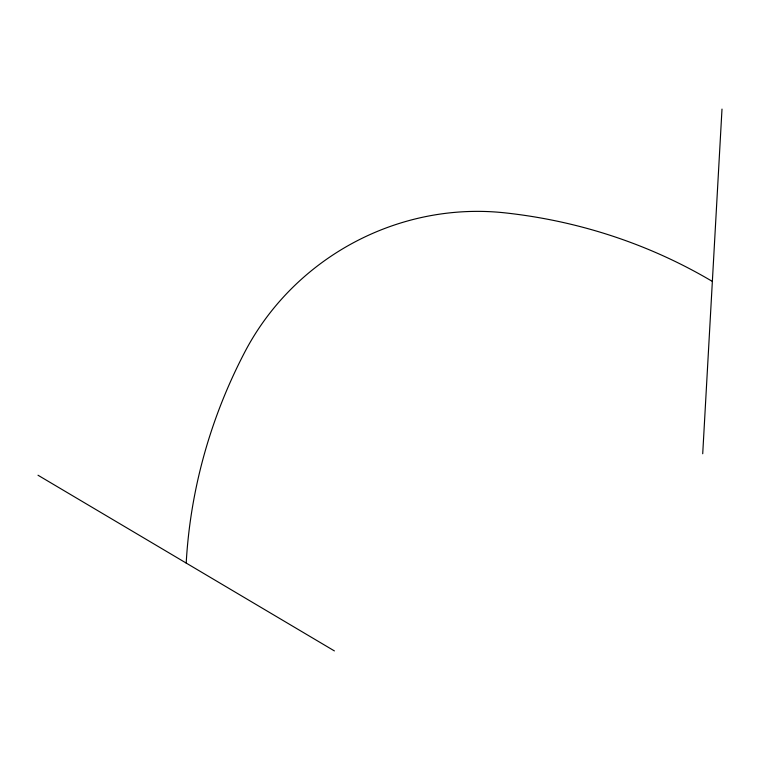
<?xml version="1.0" encoding="UTF-8"?>
<svg xmlns="http://www.w3.org/2000/svg" width="760" height="760" viewBox="0 0 760 760"><rect width="100%" height="100%" fill="white"/><g stroke="black" fill="none" stroke-linecap="round" stroke-linejoin="round"><path stroke-width="1.14" d="M702.715 453.758L722 109.088M38 475.228L334.4 650.911M712.357 281.428A533.311 506.92 -29.3 0 0 504.782 212.838A252.899 240.388 -29.3 0 0 244.834 351.984A533.311 506.92 -29.3 0 0 186.2 563.065"/></g></svg>
